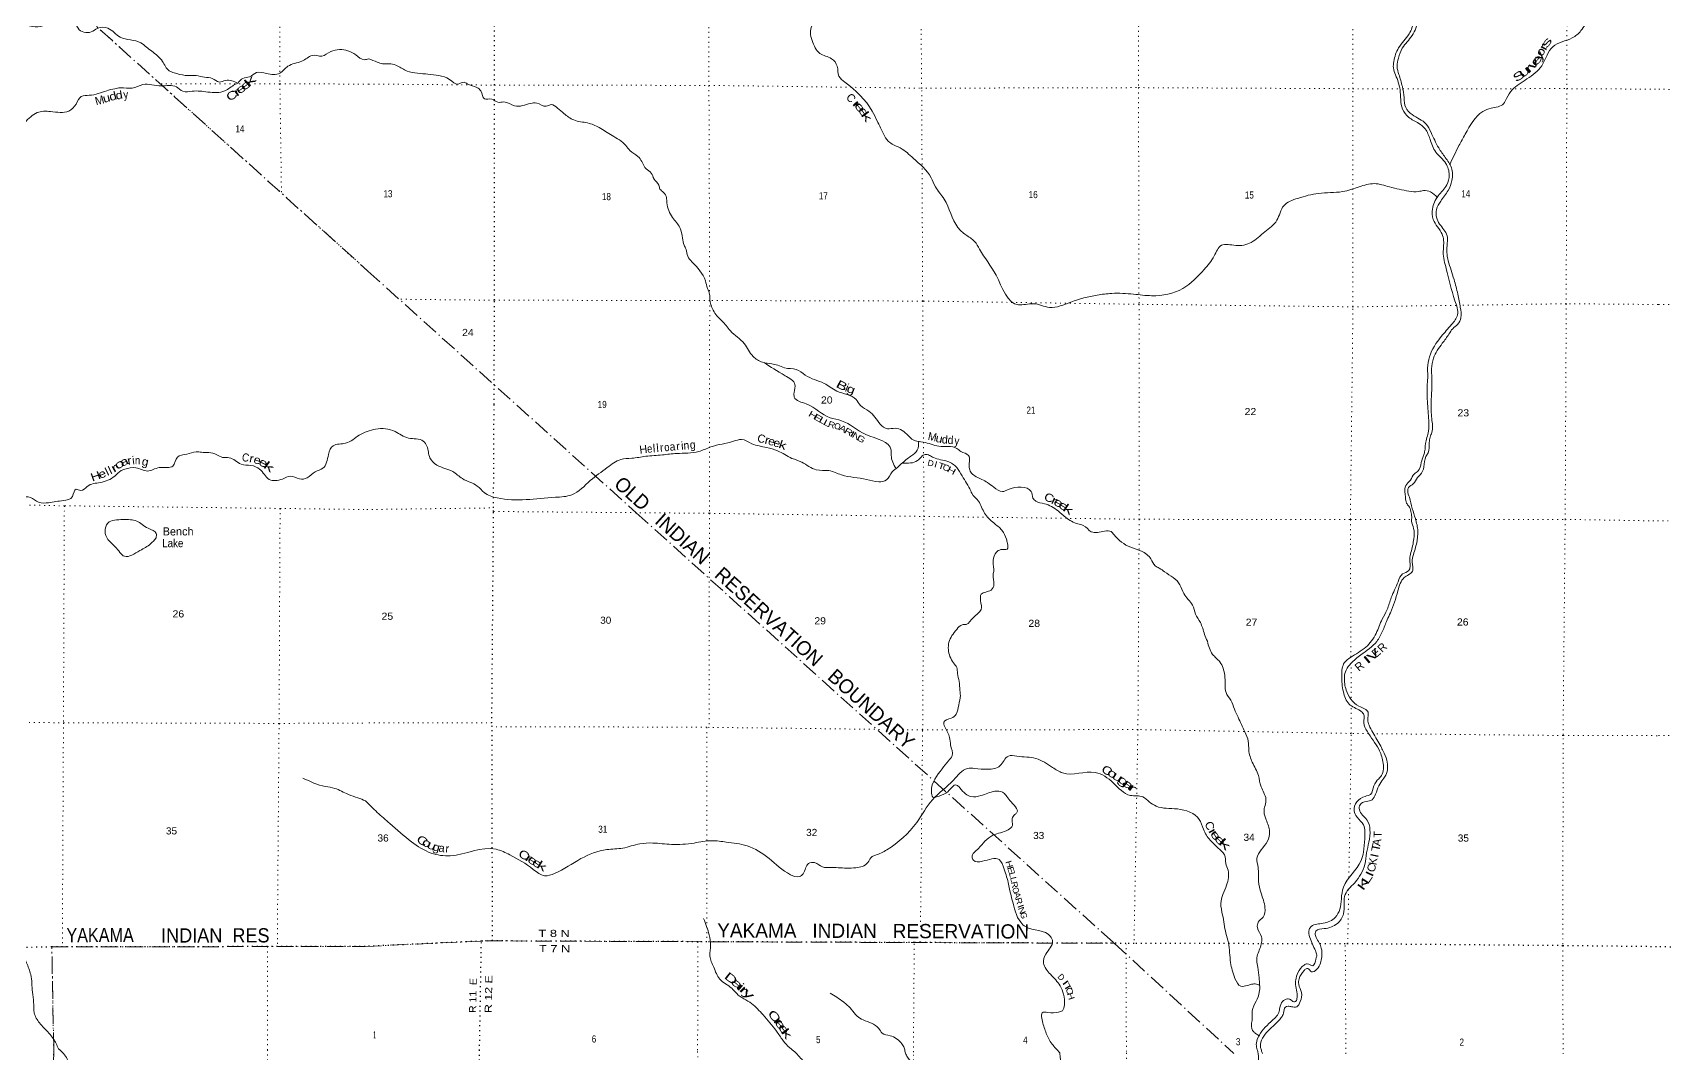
# Model space of a CAD drawing. Header units: feet. Extents: x -254670 to 6, y -549186 to -364975.
# Drawn here: x -103482 to -63316, y -503384 to -478276 of the extents above; entities that cross this region are included whole.
import ezdxf
from ezdxf.enums import TextEntityAlignment as Align

# ---------------------------------------------------------------- set-up
doc = ezdxf.new("R2010")
doc.units = ezdxf.units.FT
doc.header["$LTSCALE"] = 80
doc.linetypes.add('DOT_DASHED', pattern=[7.7, 5, -1.2, 0.3, -1.2])
doc.linetypes.add('DOTTED', pattern=[1.5, 0.3, -1.2])
for name, color, linetype, lineweight in [('39', 7, 'Continuous', 13), ('44', 7, 'DOT_DASHED', 13), ('6', 7, 'DOTTED', 25), ('7', 7, 'DOTTED', 13)]:
    doc.layers.add(name, color=color, linetype=linetype, lineweight=lineweight)
doc.layers.add('41', color=7, linetype='Continuous')

msp = doc.modelspace()

# ---------------------------------------------------------------- linework, layer by layer
at = {"layer": '39'}
for points in [[(-63431.09, -462358.97), (-63681.71, -462678.91), (-63875.41, -462883.57), (-64018.72, -463052.15), (-64079.66, -463255.07), (-64229.75, -463676.94), (-64391.18, -463851.51), (-64498.37, -464048.31), (-64484.83, -464231.27), (-64499.36, -464382.02), (-64693.08, -464594.72), (-64929.06, -464813.38), (-65171.35, -465124.49), (-65260.12, -465214.78), (-65379.32, -465391.45), (-65613.44, -465662.38), (-65869.31, -465802.59), (-66147.61, -466047.29), (-66208.34, -466179.85), (-66327.39, -466306.27), (-66470.33, -466350.21), (-66593.25, -466426.36), (-66788.83, -466584.78), (-67014.78, -466813.51), (-67450.99, -467401.66), (-67675.63, -467867.6), (-67864.49, -468474.34), (-67831.49, -468880.49), (-67709.24, -469031.5), (-67540.47, -469094.15), (-67365.49, -469100.53), (-67363.77, -469199.04), (-67459.23, -469510.45), (-67515.76, -469582.7), (-67668.86, -469660.8), (-68148.18, -469862.89), (-68297.41, -469995.28), (-68638.72, -470460.99), (-68693.52, -470627.73), (-68704.22, -470844.82), (-68719.28, -471176.49), (-68820.71, -471465.78), (-68974.84, -471895.67), (-68988.41, -472402.24), (-68842.89, -472848.82), (-68732.65, -472979.7), (-68459.93, -473261.69), (-68422.05, -473376.35), (-68450.6, -473506.96), (-68448.96, -473633.61), (-68425.3, -473792.47), (-68443.98, -473989.44), (-68571.16, -474143.98), (-68649.83, -474220.22), (-68775.26, -474465.23), (-68902.96, -474796.67), (-68895.29, -474925.35), (-68755.12, -475136.71), (-68745.64, -475333.73), (-68817.07, -475681.37), (-68809.67, -475898.5), (-68793.27, -476477.5), (-68872.37, -476698.47), (-68961.15, -476792.78), (-69160.69, -476929.09), (-69382.41, -477087.46), (-69443.04, -477183.84), (-69467.72, -477368.73), (-69503.76, -477993.86), (-69621.36, -478309.25), (-69877.82, -478650.49), (-69997.47, -478981.95), (-70006, -479144.77), (-69952.2, -479317.76), (-69842.64, -479679.83), (-69779.69, -480158.41), (-69631.43, -480357.72), (-69380.45, -480508.99), (-69223.97, -480646), (-69106.03, -480895.51), (-68966.17, -481213.41), (-68717.57, -481491.33), (-68633.94, -481778.97), (-68690.98, -482022.1), (-68904.99, -482291.05), (-69044.73, -482614.44), (-69025.37, -482869.78), (-68807.21, -483236.09), (-68771.41, -483374.87), (-68780.33, -483670.36), (-68705.12, -484082.62)], [(-63431.09, -462433.83), (-63766.85, -462901.88), (-63968.55, -463090.45), (-64045.44, -463245.09), (-64173.57, -463723.28), (-64336.97, -463881.77), (-64429.99, -464050.45), (-64418.69, -464309.81), (-64511.95, -464560.91), (-64937.51, -464950.06), (-65236.18, -465281.17), (-65300.99, -465431.81), (-65505.05, -465738.98), (-65656.12, -465809.04), (-65831.25, -465856.94), (-65926.07, -465951.24), (-66085.39, -466093.65), (-66144.04, -466200.08), (-66275.34, -466388.79), (-66371.94, -466406.69), (-66504.83, -466452.67), (-66629.83, -466552.93), (-66886, -466795.67), (-66978.89, -466918.12), (-67194.92, -467191.09), (-67597.29, -467901.93), (-67745.7, -468436.38), (-67738.93, -468866.6), (-67632.64, -468973.35), (-67413.42, -468983.84), (-67305.05, -469066.48), (-67267.3, -469223.35), (-67318.13, -469408.2), (-67373.14, -469645.31), (-67459.81, -469705.44), (-67769.99, -469847.56), (-68051.88, -469947.52), (-68267.65, -470134.05), (-68449.4, -470376.93), (-68590.98, -470642.01), (-68603.49, -470792.76), (-68624.75, -471178.69), (-68720.04, -471433.81), (-68856.17, -471895.91), (-68884.99, -472118.99), (-68765.93, -472670.05), (-68475.59, -473114.9), (-68315.66, -473446.92), (-68348.33, -473611.7), (-68342.83, -473792.64), (-68371.75, -474051.91), (-68505.03, -474228.55), (-68587.88, -474357.04), (-68705.17, -474569.9), (-68800.47, -474827.03), (-68786.65, -474917.52), (-68678.83, -475187.12), (-68675.12, -475293.67), (-68718.58, -475703.68), (-68722.26, -476268.57), (-68784.04, -476756.95), (-68981.75, -476955.58), (-69295.96, -477099.69), (-69360.54, -477173.95), (-69389.28, -477370.9), (-69404.54, -477770.92), (-69453.98, -478162.83), (-69547.05, -478349.6), (-69787.33, -478658.71), (-69882.57, -478899.76), (-69915.37, -479106.75), (-69871.69, -479301.84), (-69786.09, -479601.54), (-69742.65, -479877.04), (-69703.14, -480120.36), (-69544.75, -480293.56), (-69203.49, -480523.41), (-69081.4, -480728.7), (-68891.45, -481113.05), (-68731.23, -481346.56), (-68579.1, -481598.15), (-68565.95, -481911.78), (-68661.21, -482158.86), (-68843.01, -482419.84), (-68944.2, -482626.7), (-68942.75, -482817.68), (-68868.82, -482984.68), (-68684.62, -483272.52), (-68681.13, -483453.45), (-68691.86, -483680.59), (-68660.3, -483891.74)], [(-68619.44, -481524.43), (-68394.46, -481055.73), (-68238.74, -480772.59), (-67806.65, -480214.59), (-67603.26, -480134.58), (-67295.19, -480024.62), (-67222.39, -479894.1), (-67082.98, -479683.29), (-66720.13, -479414.63), (-66357.11, -479089.68), (-66225.6, -478828.6), (-66084.2, -478623.83), (-65606.84, -478405.66), (-65393.11, -478227.17), (-65193.07, -477919.99), (-64916.7, -477649.14), (-64321.38, -476986.93), (-63932.01, -476591.67), (-63468.74, -476034.98)], [(-85160.52, -476581.75), (-85056.49, -476772.94), (-84819.76, -476982.48), (-84594.77, -477081.43), (-84235.84, -477458.07), (-84251.37, -477948.55), (-84346.86, -478270.01), (-84303.2, -478473.13), (-84115.05, -478785.1), (-83831.83, -478916.33), (-83689.57, -479103.57), (-83646.05, -479348.91), (-83503.66, -479491.93), (-82829.93, -480204.91), (-82707.94, -480446.39), (-82621.95, -480615.42), (-82395.73, -480977.72), (-82138.67, -481112.92), (-81817.59, -481364.85), (-81380.51, -481844.16), (-81272.56, -482069.53), (-81060.24, -482369.48), (-80720.36, -483067.73), (-80525.79, -483249.04), (-80311.04, -483410.29), (-80184.9, -483605.54), (-79782.49, -484245.61), (-79233.51, -484972.42), (-78861.31, -484943), (-78469.35, -485034.24), (-77943.98, -484902.6), (-77291.78, -484733.02), (-76935.64, -484691.51), (-76398.64, -484708.66), (-75954.23, -484747.74), (-75187.36, -484570.34), (-74663, -484100.97), (-74416.63, -483769.76), (-74236.83, -483506.77), (-73884.85, -483511.48), (-73504.47, -483435.85), (-73171.81, -483173.16), (-72873.29, -482892.31), (-72703.26, -482532.8), (-72358.78, -482352.56), (-71847.51, -482228.93), (-71256.03, -482185.88), (-70849.38, -482070.09), (-70475.02, -481990.42), (-70101.13, -482071.57), (-69624.73, -482175.04), (-69383.39, -482185.57), (-69266.65, -482159.67), (-69091.76, -482194.19), (-68926.74, -482328.79)], [(-98434.87, -479515.59), (-98737.18, -479452.62), (-98886.31, -479492.34), (-99063.11, -479401.26), (-99254.26, -479374.48), (-99457.43, -479331.57), (-99731.19, -479326.64), (-100000.72, -479263.4), (-100121.32, -479214.73), (-100289.54, -478982.9), (-100554.31, -478730.64), (-100684.79, -478633.68), (-100819.27, -478528.65), (-101330.07, -478386.18), (-101631.2, -478167.99), (-101882.84, -478165.14), (-102046.25, -478257.1), (-102366.01, -478169.56), (-102470.02, -477994.26), (-102639.16, -478001.74), (-102985.6, -478050.86), (-103485.14, -478123.61), (-103646.1, -478098.94), (-103807.42, -478168.79), (-104035.08, -478214.29), (-104433.36, -478128.5), (-104783.3, -478038.85), (-105030.15, -477836.93), (-105207.07, -477776.01), (-105621.47, -477694.19), (-105812.17, -477550.77), (-106019.47, -477483.62), (-106115.96, -477501.49)], [(-95215.8, -478921.64), (-95320.93, -478941.1), (-95533.87, -478823.76), (-95931.97, -478691.71), (-96149.59, -478743.28), (-96371.45, -478853.15), (-96602.9, -478836.29), (-96729.98, -478902.23), (-96863.15, -478980.22), (-97203.84, -479103.77), (-97401.78, -479274.05), (-97729.95, -479281.01), (-97973.46, -479260.09), (-98146.97, -479360.06), (-98310.21, -479403.76), (-98434.87, -479515.59)], [(-112992.48, -478976.86), (-112533.7, -479032.68), (-111962.33, -479129.1), (-111502.03, -479315.65), (-111230.48, -479372.86), (-110891.1, -479595.21), (-110491.39, -479831.83), (-110173.82, -479963.61), (-109926.49, -480038.84), (-109440.35, -480311.95), (-108943.46, -480404.1), (-108671.71, -480411.03), (-108384.34, -480544.72), (-107908.8, -480958.57), (-107760.37, -481099.83), (-107519.23, -481215.27), (-107282.52, -481435.26), (-107015.03, -481500.5), (-106787.66, -481531.42), (-106577.71, -481379.28), (-106140.81, -481366.66), (-105560.59, -481253.96), (-105296.46, -481148.25), (-105104.84, -481050.34), (-104770.37, -480975.04), (-104314.83, -480825.72), (-103681.39, -480483.94), (-103370.45, -480243.64), (-103042.2, -480216.58), (-102595.24, -480206), (-102415.4, -480031.64), (-102285.84, -479843.03), (-102088.46, -479817.54), (-101661.24, -479706.34), (-101463.76, -479654.71), (-101322.75, -479633.06), (-101032.89, -479640.06), (-100770.85, -479554.45), (-100318.01, -479586.12), (-99947.68, -479609.48), (-99787.05, -479718.61), (-99555.52, -479715.36), (-99173.11, -479736.74), (-98752.24, -479705.96), (-98506.04, -479549.92), (-98434.15, -479514.94)], [(-95215.8, -478921.64), (-95003.51, -479000.73), (-94874.91, -479043.2), (-94669.74, -479043.61), (-94510.98, -479092.17), (-94272.01, -479221.3), (-94010.68, -479274.09), (-93757.31, -479296.71), (-93487.87, -479329.4), (-93226.68, -479428.43), (-93013.8, -479541.43), (-92866.84, -479497.49), (-92794.53, -479531.81), (-92553.43, -479624.76), (-92459.14, -479707.37), (-92367.2, -479904.56), (-92188.19, -479908.94), (-92039.59, -479989.64), (-91890.72, -479981.9), (-91625.5, -480078.92), (-91237.11, -480015.36), (-91080.19, -480007.63), (-90847.11, -480088.5), (-90722.28, -480046.53), (-90567.65, -480133.28), (-90413.17, -480266.27), (-90168.24, -480423.56), (-89830.54, -480498.61), (-89547.25, -480607.72), (-89226.01, -480807.38), (-88892.83, -481049.28), (-88790.63, -481176.13), (-88591.92, -481319.25), (-88497.76, -481448.1), (-88387.67, -481629.24), (-88265.27, -481730), (-88195.3, -481876.89), (-88077.06, -482023.88), (-88049.2, -482122.44), (-87960.94, -482207.04), (-87890.92, -482333.83), (-87881.25, -482466.53), (-87737.49, -482826.66), (-87563.22, -483070.25), (-87491.58, -483329.72), (-87455.89, -483506.7), (-87407.92, -483607.31), (-87364.17, -483778.27), (-87263.99, -483911.15), (-86931.48, -484380.2), (-86879.74, -484569.27), (-86829.89, -484716.12), (-86824.17, -484820.67), (-86740.53, -485104.29), (-86650.42, -485241.17), (-86522.08, -485376.11), (-86419.8, -485478.84), (-86317.6, -485607.7), (-85976.6, -485923.99), (-85758.28, -486240.04), (-85527.39, -486381.22), (-85300.23, -486425.9), (-85153.49, -486456.34), (-84982.71, -486523.02), (-84699.21, -486559.77), (-84476.35, -486698.92), (-84247.39, -486811.95), (-84012.32, -486902.88), (-83701.11, -487092.47), (-83225.02, -487300.47), (-83118.84, -487445.42), (-82908.06, -487588.57), (-82631.42, -487904.74), (-82452.75, -488021.69), (-82265.64, -488005.98), (-81942.34, -488187.54), (-81817.95, -488296.35), (-81570.7, -488347.09), (-81186.82, -488450.38), (-80746.48, -488505.53), (-80646.13, -488578.1), (-80463.37, -488674.96), (-80438.2, -489004.7), (-80386.22, -489111.34), (-80129.21, -489264.64), (-79992.67, -489345.32), (-79838.11, -489454.18), (-79625.23, -489567.18), (-79482.28, -489517.21), (-78921.22, -489562.54), (-78873.44, -489727.48)], [(-68660.3, -483891.74), (-68514.82, -484350.37), (-68421.34, -484708.39), (-68359.95, -485034.18), (-68346.62, -485287.5), (-68427.56, -485452.19), (-68546.55, -485558.5), (-68641.49, -485693), (-68803.06, -485917.83), (-69019.38, -486287.3), (-69066.4, -486544.52), (-69060.99, -486755.61), (-69076.9, -487376.76), (-69063.98, -487768.8), (-69060.98, -488114.57), (-69103.54, -488223.05), (-69124.05, -488357.69), (-69150.95, -488610.94), (-69205.52, -488699.28), (-69256.56, -488954.49), (-69347.67, -489157.35), (-69414.23, -489219.54), (-69517.27, -489374.13), (-69634.21, -489468.38), (-69654.56, -489546.74), (-69612.79, -489705.63), (-69541.19, -489981.19), (-69465.49, -490230.61), (-69443.61, -490313.08), (-69411.87, -490461.9), (-69408.31, -490618.71), (-69461.56, -490940.26), (-69543.05, -491289.89), (-69531.31, -491402.49), (-69537.7, -491523.09), (-69632.49, -491609.35), (-69739.31, -491679.49), (-69897.16, -492004.85), (-70079.79, -492549.28), (-70160.77, -492724.01), (-70274.23, -493001.21), (-70415.77, -493252.22), (-70804.94, -493581.13), (-71052.98, -493793.73), (-71170.12, -493956.33), (-71210.85, -494127.13), (-71167.56, -494450.87), (-70852.92, -494843.5), (-70628.09, -494994.72), (-70638.7, -495179.65), (-70604.89, -495312.39), (-70508.88, -495493.51), (-70316.78, -495831.62), (-70258.8, -495948.33), (-70168.95, -496175.68), (-70192.15, -496537.48), (-70264.87, -496643.89), (-70363.9, -496800.49), (-70444.98, -497011.41), (-70527.84, -497143.93), (-70674.8, -497187.86), (-70827.92, -497271.99), (-70844.35, -497388.56), (-70660.05, -497642.22), (-70582.33, -497885.62), (-70609.36, -498187.11), (-70664.45, -498450.35), (-70711.56, -498737.73), (-70958.28, -499185.54), (-71208.7, -499526.79), (-71219.35, -499727.8), (-71232.08, -499948.91), (-71385.66, -500189.84), (-71707.86, -500315.85), (-71911.2, -500379.77), (-71931.47, -500434.01), (-71905.62, -500534.58), (-71779.68, -500798.18), (-71770.24, -501007.26), (-71891.83, -501314.6), (-72024.77, -501376.65), (-72109.03, -501300.1), (-72155.29, -501302.02), (-72205.72, -501348.15), (-72326.99, -501548.94), (-72335.44, -501685.62), (-72267.66, -501890.81), (-72296.47, -502111.88), (-72385.35, -502238.36), (-72510.06, -502238.11), (-72596.5, -502221.86)], [(-68705.12, -484082.62), (-68492.22, -484869.07), (-68428.89, -485218.99), (-68576.43, -485457.92), (-68828.71, -485748.92), (-69119.84, -486250.91), (-69164.91, -486526.23), (-69161.38, -486695.11), (-69161.63, -486779.54), (-69172.09, -486914.21), (-69134.61, -487845.05), (-69157.66, -488158.61), (-69204.39, -488315.32), (-69239.38, -488586.64), (-69267.82, -488681.07), (-69320.63, -488853.85), (-69401.7, -489062.76), (-69490.39, -489124.9), (-69587.42, -489287.54), (-69702.45, -489415.97), (-69723.06, -489584.8), (-69709.35, -489709.46), (-69681.61, -489852.25), (-69627.51, -489922.72), (-69577.61, -490051.48), (-69555.9, -490192.24), (-69560.21, -490290.74), (-69508.44, -490469.75), (-69503.17, -490727.08), (-69574.57, -491066.68), (-69605.19, -491219.4), (-69595.44, -491323.96), (-69595.72, -491416.43), (-69628.17, -491508.84), (-69779.27, -491588.95), (-69890.46, -491781.72), (-70058.56, -492171.38), (-70162.02, -492468.7), (-70281.39, -492701.66), (-70431.27, -493053.17), (-70685.71, -493392.4), (-71062.59, -493644.95), (-71209.8, -493771.31), (-71277.12, -494088.8), (-71236.07, -494492.95), (-71096.15, -494790.75), (-70819.08, -494960.17), (-70742.86, -495034.7), (-70735.48, -495257.86), (-70655.62, -495461.06), (-70367.28, -495903.89), (-70265.59, -496205.64), (-70302.82, -496551.34), (-70367.41, -496627.6), (-70484.59, -496802.26), (-70573.72, -497015.18), (-70698.57, -497063.18), (-70904.14, -497199.47), (-70975.17, -497414.43), (-70901.22, -497573.39), (-70742.89, -497766.69), (-70711.7, -498104.48), (-70742.84, -498432.1), (-70801.8, -498643.07), (-71234.17, -499297.57), (-71287.33, -499586.94), (-71324.28, -499840.17), (-71437.51, -500038.96), (-71731.61, -500185.13), (-72027.51, -500260.93), (-72076, -500335.22), (-72060.51, -500536.28), (-71924.68, -500858.2), (-71892.82, -500966.82), (-71911.21, -501063.27), (-71988.13, -501229.98), (-72126.78, -501183.46), (-72205.31, -501211.45), (-72354.71, -501400.12), (-72407.53, -501576.93), (-72415.92, -501691.5), (-72380.25, -501874.5), (-72380.76, -502045.38), (-72417.15, -502109.64), (-72459.4, -502113.57), (-72537.7, -502063.16), (-72612.07, -502044.92), (-72732.94, -502109.01), (-72801.79, -502263.67), (-72826.26, -502376.19), (-73022.04, -502604.98)], [(-85486.51, -486389.52), (-84973.22, -486714.02), (-84728.46, -486929.61), (-84751.18, -487128.58), (-84745.47, -487239.16), (-84450.3, -487410.62), (-83863.96, -487747.5), (-83580.57, -487824.45), (-82982.17, -488163.37), (-82361.77, -488546.56), (-82360.13, -488671.2), (-82324.44, -488844.15), (-82242.67, -489001.15)], [(-95251.35, -488085.35), (-95446.84, -488179.47), (-95783.78, -488375.44), (-96088, -488436.77), (-96203.57, -488649.56), (-96343.78, -488990.97), (-96533.35, -489078.83), (-96731.21, -489229), (-96920.54, -489252.5), (-97145.77, -489189.41), (-97339.29, -489257.14), (-97661.43, -489266.12), (-97898, -489009.93), (-98111.07, -488924.76), (-98354.53, -488889.76), (-98647.84, -488731.93), (-98810.88, -488725.35), (-98953.56, -488658.51), (-99148.64, -488607.59), (-99331.81, -488598.93), (-99458.59, -488588.46), (-99690.33, -488646.01), (-99920.1, -488717.64), (-100031.66, -488936.47), (-100365.98, -488973.57), (-100658.22, -489061.09), (-100941.76, -488977.69), (-101217.71, -489016.99), (-101302.38, -489048.89), (-101461.94, -489183.1), (-101822.89, -489340.77), (-102137.32, -489438.27), (-102302.79, -489540.28), (-102413.38, -489507.74), (-102504.66, -489686.42), (-102728.49, -489784.22), (-103089.06, -489839.33), (-103334.61, -489826.44), (-103537.48, -489707.12), (-103754.94, -489716.45), (-104014.83, -489767.87), (-104288.4, -489710.65), (-104413.61, -489814.81), (-104659.7, -489940.69), (-105356.72, -490063.06), (-105591.15, -490301.59), (-105629.53, -490333.64), (-105614.18, -490532.79), (-105660.72, -490592.96), (-105836.32, -490713.04), (-106017.38, -490680.26), (-106303.45, -490733.61), (-106784.4, -490683.75), (-107051.67, -490558.17), (-107157.83, -490417.05), (-107301.99, -490211.44), (-107406.08, -490056.24), (-107512, -489854.78), (-107678.98, -489297.17), (-107830.67, -488954.78), (-108012.52, -488604.25), (-108189.06, -488442.78), (-108552.6, -488222.37), (-108971.71, -487794.63), (-109313.31, -487628.59), (-109494.13, -487533.47), (-109614.6, -487450.61)], [(-95251.35, -488085.35), (-95044.26, -488026.88), (-94567.74, -488090.15), (-94236.32, -488247.61), (-93872.49, -488326.73), (-93782.34, -488449.54), (-93710.76, -488733.13), (-93540.33, -488914.39), (-93148.57, -489071.97), (-92911.74, -489247.34), (-92544.18, -489428.99), (-92375.7, -489590.15), (-92056.27, -489721.45), (-90622.09, -489706.2), (-90219.62, -489644.68), (-89764.01, -489295.79), (-89346.69, -488974.97), (-89010.2, -488776.62), (-88744.6, -488744.98), (-88400.51, -488697.42), (-87990.07, -488662.05), (-87637.97, -488628.57), (-87096.76, -488581.4), (-86798.74, -488467.4), (-86241.16, -488327.78), (-86043.91, -488283.95), (-85786.75, -488386.98), (-85424.97, -488480.17), (-85155.69, -488563.13), (-84802.23, -488748.78), (-84563.14, -488841.73), (-84203.66, -489031.41), (-83895.97, -489050.11), (-83586.51, -489153.25), (-82967.32, -489265.04), (-82667.8, -489323.93), (-82478.59, -489278.07), (-82335.19, -489079.34), (-82210.17, -488973.04), (-82000.42, -488784.49), (-81875.45, -488694.27), (-81720.12, -488543.81), (-81684.3, -488325.69)], [(-82088.12, -488862.73), (-81716.87, -488803.14), (-81616.01, -488706.85), (-81527.35, -488652.74), (-81418.8, -488675.07), (-81318.39, -488729.55), (-80970.69, -488824.72), (-80749.88, -488973.92), (-80615.72, -489181.25), (-80405.61, -489547.54), (-80377.62, -489605.89), (-80215.28, -489803.23), (-80063.28, -490099.04), (-79838.71, -490336.7), (-79638.1, -490518.02), (-79526.12, -490739.38), (-79502.28, -490841.95), (-79510.74, -490980.65), (-79585.18, -490986.53), (-79728.08, -491018.41), (-79843.29, -491207.15), (-79845.9, -491410.18), (-79836.11, -491500.67), (-79854.53, -491607.18), (-79833.12, -491848.45), (-79901.91, -491987.03), (-80145.6, -492089.07), (-80162.16, -492247.85), (-80148.71, -492462.98), (-80340.39, -492661.62), (-80515.88, -492832.15), (-80612.46, -492842.01), (-80749.57, -492954.31), (-80941.59, -493271.56), (-80954.2, -493454.47), (-80828.44, -493780.39), (-80750.33, -493893.12), (-80730.65, -494037.9), (-80691, -494234.99), (-80671.54, -494458.17), (-80659.84, -494582.83), (-80700.76, -494815.94), (-80759.75, -495036.96), (-80888.78, -495139.23), (-81068.08, -495235.37), (-81042.27, -495350), (-80924.37, -495611.58), (-80898.77, -495798.58), (-80863.35, -496062), (-80950.22, -496190.49), (-81109.71, -496389.19), (-81372.83, -496945.52), (-81335.01, -497078.28), (-81184.08, -497054.45), (-80971.37, -496947.45), (-80754.85, -496783.91), (-80672.58, -496852.43), (-80532.23, -497001.47), (-80399.66, -497066.06), (-80156.22, -497044.43), (-79807.93, -496938.57), (-79624.94, -496957.03), (-79446.53, -497160.42), (-79270.41, -497460.31), (-79320.84, -497510.46), (-79387.5, -497606.83), (-79379.96, -497777.72), (-79484.87, -497884.05), (-79857.39, -498020.02), (-80054.93, -498162.36), (-80212.35, -498342.97), (-80369.88, -498559.77), (-80339.92, -498630.19), (-80116.73, -498658.78), (-79706.29, -498619.38), (-79584.28, -498850.81), (-79472.74, -499224.95), (-79443.04, -499383.82), (-79381.38, -499619.14), (-79175.8, -500160.32), (-79059.46, -500267.1), (-78440.65, -500507.55), (-78390.72, -500628.27), (-78558.6, -500943.55), (-78613.56, -501164.57), (-78443.41, -501440.32), (-78204.88, -501724.25), (-78119.01, -501931.48), (-78099.66, -502192.85), (-78150.37, -502335.49), (-78245.01, -502369.47)], [(-78873.44, -489727.48), (-78803.25, -489799.99), (-78592.24, -489862.73), (-78256.86, -490042.31), (-78064.23, -490199.5), (-77767.02, -490360.91), (-77636.38, -490397.35), (-77437.71, -490554.55), (-77109.8, -490537.11), (-76950.94, -490549.48), (-76880.76, -490624.01), (-76469.33, -490934.41), (-76204.1, -491029.42), (-75971.35, -491222.87), (-75867.25, -491389.93), (-75764.85, -491450.44), (-75634.37, -491539.15), (-75257.17, -491859.54), (-75165.28, -492074.82), (-74948.88, -492358.7), (-74875.11, -492577.97), (-74755.03, -492785.27), (-74651.3, -493076.97), (-74582.47, -493247.64)], [(-100447.08, -490702.81), (-100440.64, -490598.26), (-100641.46, -490468.88), (-100922.62, -490290.97), (-101256.67, -490255.67), (-101635.47, -490340.89), (-101700.66, -490543.79), (-101632.97, -490741.1), (-101450.46, -490920.69), (-101219.85, -491156.75), (-100844.87, -491015.21), (-100582.54, -490853.19), (-100447.08, -490702.81)], [(-74582.47, -493247.64), (-74453.63, -493569.88), (-74275.17, -493757.19), (-74157.45, -494083.09), (-74142.03, -494308.28), (-74124.53, -494511.35), (-74006.39, -494692.51), (-73916.54, -494919.85), (-73828.62, -495115.03), (-73662.74, -495475.2), (-73576.92, -495704.54), (-73563.5, -495927.71), (-73477.88, -496223.4), (-73328, -496551.37), (-73262.43, -496824.9), (-73142.63, -497126.68), (-73189.83, -497444.22), (-73138.11, -497637.31), (-73050.48, -497932.99), (-73103.46, -498166.08), (-73364.18, -498585.72), (-73334.68, -498814.95), (-73321.58, -499144.67), (-73260.12, -499446.33), (-73166.62, -499800.33), (-73213.58, -500033.43), (-73330.6, -500155.83), (-73351.12, -500292.49), (-73249.2, -500517.84), (-73292.29, -500805.23), (-73367.59, -501102.6), (-73339.91, -501263.48), (-73312.52, -501524.87), (-73305.53, -501882.72), (-73384.62, -502101.69), (-73479.86, -502338.71), (-73480.47, -502545.77), (-73498.96, -502674.39), (-73443.18, -502857.44), (-73380.96, -502903.8), (-73304.58, -502957.38)], [(-109256.74, -495998.79), (-109193.51, -495783.82), (-109032.02, -495669.72), (-108732.47, -495777.31), (-108561.6, -495842.23), (-108213.47, -495879.58), (-107721.21, -496132.6), (-107585.1, -496336.17), (-107582.14, -496615.72), (-107528.89, -496903.48), (-107334.15, -497044.9), (-107212.06, -497230.32), (-106923.65, -497619.41), (-106685.18, -497903.77), (-106011.13, -498525.41), (-105764.57, -498801.75), (-105409.33, -499086.49), (-105309.29, -499247.7), (-105044.48, -499487.9), (-104787.24, -499605.4), (-104649.11, -499808.97), (-104512.64, -499920.03), (-104368.2, -500051.23), (-104235.83, -500180.38), (-104162.16, -500395.81), (-103955.54, -500587.55), (-103853.26, -500690.45), (-103633.59, -501153.72), (-103530.02, -501445.67), (-103487.38, -501876.18), (-103458.14, -502127.66), (-103443.03, -502387.13), (-103313.12, -502634.93), (-103080.56, -502887.08), (-102974.38, -503022.17), (-102847.8, -503271.7)], [(-95293.38, -497170.43), (-95005.75, -497457.26), (-94694.78, -497729.27), (-94163.08, -498178.62), (-93675.14, -498459.01), (-93210.68, -498522.25), (-92079.8, -498363.67), (-91742.28, -498501.04), (-91166.06, -498858.01), (-90886.93, -499013.35), (-90645.4, -498959.55), (-89992.62, -498594.97), (-89356.36, -498373.09), (-88966.03, -498335.67), (-88545.33, -498229.96), (-88223.45, -498210.49), (-87768.97, -498243.56), (-87211.7, -498210.49), (-86773.04, -498153.06), (-86417.13, -498187.94), (-85908.51, -498279.41), (-85366.34, -498590.07), (-84836.51, -498989.16), (-84621.42, -499035.82), (-84528.69, -498967.66), (-84395.19, -498712.61), (-84246.28, -498692.81), (-84049.47, -498797.73), (-83858.43, -498812.18), (-83669.37, -498816.58), (-83234.91, -498819.45), (-82938.86, -498693.39), (-82831.81, -498540.82), (-82747.23, -498508.82), (-82467.25, -498376.7), (-81733.11, -497704.7), (-81347.28, -497146.6), (-80828.91, -496661.14), (-80486.13, -496378.37), (-80309.12, -496374.7), (-79983.33, -496397.46), (-79818.35, -496379.69), (-79687.4, -496311.6), (-79479.51, -496070.78), (-79270.33, -496073.2), (-78801.85, -496132.43), (-78390.16, -496352.37), (-78145.16, -496487.54), (-77340.56, -496477.08), (-76898.79, -496729.24), (-76475.3, -497039.66), (-76169.67, -497076.46), (-76011.13, -497197.39), (-75842.49, -497304.27), (-75321.73, -497371.64), (-74781.41, -497628.02), (-74677.54, -497873.48), (-74513.4, -498141.18), (-74244.64, -498403.05), (-74160.46, -498503.73), (-74130.91, -498712.86), (-74075.08, -498879.82), (-74110.36, -499247.64), (-74252.48, -499695.65), (-74209.08, -499981.2), (-74125.91, -500427.65), (-74066.27, -500662.97), (-74011.38, -501147.56), (-73903.92, -501539.78), (-73757.65, -501731.05), (-73600.72, -501715.28), (-73467.86, -501679.36), (-73345.19, -501689.65), (-73288.94, -501713.89)], [(-96833.93, -496613.25), (-96283.12, -496820.21), (-96047.75, -496865.24), (-95716.16, -497015.16), (-95478.93, -497100.41), (-95293.38, -497170.43)], [(-86975.81, -500064.45), (-86838.23, -500472.81), (-86804.75, -500716.12), (-86823.66, -500987.48), (-86727.93, -501265.09), (-86577.95, -501560.9), (-86284.94, -501782.61), (-86162.63, -501915.53), (-85795.26, -502157.5), (-85514.49, -502439.49), (-85183.78, -502836.18), (-85023.54, -503063.66), (-84855.13, -503250.95), (-84731.92, -503344.05)], [(-83861.53, -501902), (-83536.31, -502117.75), (-83343.75, -502299.06), (-83197.42, -502468.21), (-83052.86, -502558.96), (-82667.3, -502770.81), (-82583.15, -502883.55), (-82388.24, -502950.28), (-82099.18, -503147.86), (-82041.15, -503248.49), (-82020.52, -503354.82)], [(-78245.01, -502369.47), (-78508.53, -502379), (-78649.37, -502390.78), (-78659.57, -502439.01), (-78594.11, -502750.74), (-78486.32, -503030.38), (-78402.21, -503155.19), (-78216.36, -503369.9)], [(-72596.5, -502221.86), (-72662.95, -502245.85), (-72707.64, -502394.52), (-72764.29, -502504.98), (-73091.1, -502832.01), (-73226.4, -503010.65), (-73279.3, -503215.6), (-73253.42, -503308.12), (-73230.29, -503384.97)], [(-73022.04, -502604.98), (-73339, -503000.38), (-73379.72, -503165.14), (-73353.95, -503293.85), (-73332.57, -503382.82)], [(-107704.15, -503250.13), (-107786.14, -503487.6), (-107971.37, -503696.38), (-107915.26, -504022.04), (-107814.76, -504136.73), (-107796.72, -504235.23), (-107692.15, -504287.61), (-107676.13, -504404.2), (-107527.35, -504522.97), (-107479.14, -504635.57), (-107429, -504852.7), (-107429.17, -505091.86), (-107528.01, -505479.63), (-107628.89, -505899.55), (-107542.54, -506116.72), (-107595.06, -506430.18), (-107913.16, -506781.5), (-108235.19, -506998.16), (-108509.13, -507478.16), (-108636, -507672.96), (-108762.99, -508028.53), (-109053.02, -508520.57), (-109214.3, -509004.74), (-109254.84, -509434.78), (-109279.22, -509778.43), (-109198.95, -510069.95), (-109098.78, -510671), (-108913.97, -511063.15), (-108888.02, -511346.56), (-108698.94, -511389), (-108642.85, -511726.72), (-108653.01, -511871.41), (-108460.14, -512235.42), (-108367.76, -512470.69), (-108279.47, -512796.38), (-108299.91, -513254.59), (-108336.43, -513704.74), (-108185.81, -514072.72), (-107852.22, -514587.65), (-107687.46, -514885.3), (-107462.26, -515052.4), (-107309.58, -515354.06), (-107231.39, -515742.05), (-107046.49, -515993.5), (-106925.98, -516275.02), (-106696.89, -516633.05), (-106328.91, -516870.67), (-105769.62, -516833.18), (-105298.7, -516594.6), (-105121.64, -516550.6), (-104944.66, -516627.19), (-104600.82, -516878.85), (-104178.59, -517206.97), (-103830.68, -517386.27), (-103673.93, -517623.63), (-103543.46, -518045.85), (-103437.05, -518353.48), (-102869.92, -518611.44), (-102170.03, -518889.66), (-101661.09, -518944.56), (-101222.54, -518947.11), (-100691.29, -518732.73), (-100087.77, -518745.54), (-99574.78, -518754.21), (-99083.87, -518690.51), (-98743.92, -518741.18), (-98430.2, -518898.33), (-97963.5, -518935.09), (-97625.5, -518889.28), (-97335.69, -518730.87), (-96872.98, -518709.34), (-96327.83, -518764.28), (-95989.98, -518937.54), (-95654.15, -519118.84), (-95452.98, -519129.14), (-95381.81, -519121.92)], [(-102847.8, -503271.7), (-102636.1, -503520.13), (-102586.02, -503831.71), (-102525.99, -504286), (-102590.65, -504693.91), (-102464.26, -505202.55), (-102392.15, -505648.81), (-102142.89, -505936.52), (-101809.08, -506129.88), (-101429.03, -506373.54), (-100759.36, -506718.05), (-100246.51, -506927.7), (-100079.7, -507161.05), (-99935.15, -507583.29), (-99822.9, -508170.29), (-99716.34, -508266.89), (-99650.11, -508488.05), (-99533.8, -509018.78), (-99268.48, -509354.75), (-99172.29, -509887.47), (-99345.88, -510717.3), (-99579.56, -511175.24), (-99418.88, -511547.26), (-99119.46, -512017.92), (-98980.83, -512285.4), (-98942.81, -512568.83), (-98930.92, -512836.15), (-98886.8, -513031.15), (-98796.45, -513284.5), (-98396.5, -513835.68), (-97986.41, -514286.39), (-97849.78, -514519.7), (-97431.67, -515000.56), (-97176.23, -515079.26), (-96782.13, -515363.13), (-96540.82, -515510.15), (-96199.01, -515779.89), (-95748.67, -516186.43), (-95501.35, -516371.63), (-95374.26, -516490.08)], [(-78216.36, -503369.9), (-78200.06, -503526.72), (-78190.53, -504048.36), (-78287.51, -504297.24), (-78434.32, -504361.25), (-78410.43, -504461.72), (-78398.99, -504744.94), (-78563.93, -504831.01), (-78617.85, -504682.29), (-78800.64, -504665.89), (-79114.04, -504657.29), (-79531.93, -504656.54), (-79955.6, -504541.29), (-80445.44, -504367.68), (-80531.86, -504383.59), (-80515.97, -504467.98), (-80404.03, -504725.27), (-80237.39, -504777.79), (-80165.75, -505093.26), (-80059.8, -505338.49), (-79715.86, -506078.25), (-79760.5, -506283.04), (-79819.21, -506483.79), (-79942.37, -506760.74), (-80017.27, -507019.71), (-80149.96, -507061.65), (-80242.7, -507208.11), (-80361.72, -507430.84), (-80611.03, -507514.75), (-80866.34, -507582.58), (-81207.84, -507563.89), (-81156.25, -507857.23), (-81094.87, -508269.09), (-81143.99, -508682.76), (-81298.89, -508776.88), (-81429.13, -508613.96), (-81595.73, -508545.37), (-81933.54, -508673.3), (-82170.83, -508771.3), (-82393.76, -508734.74), (-82544.52, -508772.63), (-82633.15, -508876.92), (-82767.82, -508902.79), (-82676.14, -509240.38), (-82369.79, -509716.96), (-82535, -509931.57), (-82683.69, -509937.33), (-82737.92, -509929.2), (-82838.62, -510045.51), (-83027.55, -510079.32), (-83196.29, -510066.96), (-83345.28, -510211.31), (-83550.42, -510307.35), (-83849.59, -510222.46), (-84017.91, -510023.31), (-84098.7, -510215.98), (-84256.06, -510512.96), (-84455.04, -510550.77), (-84778.42, -510510.01), (-84864.94, -510570.11), (-84859.35, -510770.98), (-84992.46, -511005.74), (-85229.69, -511077.62), (-85487.49, -511368.39), (-85608.8, -511715.65), (-85591.38, -512016.96), (-85744.41, -512173.35), (-86041.83, -512206.96), (-86178.37, -512170.56), (-86192.59, -512242.84), (-86072.56, -512480.07), (-86143.16, -512608.49), (-86313.96, -512620.23), (-86529.13, -512710.23), (-86778.92, -513015.07), (-86716.94, -513149.76), (-86663.2, -513382.84), (-86742.28, -513716.12), (-86720.3, -513768.38), (-86505.64, -513915.39), (-86473.99, -514138.39), (-86516.43, -514254.81), (-86388.3, -514459.91), (-86197.58, -514528.54), (-85914.47, -514603.37), (-85762.08, -514744.24), (-85701.5, -514776.88), (-85576.65, -515031), (-85507.76, -515302.35), (-85408.28, -515570.38), (-85334.38, -515769.36)], [(-84731.92, -503344.05), (-84504.11, -503587.1), (-84267.48, -503786.37), (-83888.48, -504118.46), (-83324.95, -504587.46), (-83172.6, -504744.4), (-82973.65, -504720.65), (-82790.9, -504755.13), (-82671.24, -505161.06), (-82635.81, -505494.54), (-82502.26, -505980.85), (-82294.07, -506326.69), (-81979.43, -506686.78), (-81542.92, -507362.44), (-81228.13, -507654.24), (-81045.67, -507821.27), (-80691.21, -508346.14), (-80481.64, -508981.21), (-80323.69, -509332.99), (-80121.1, -509483.99), (-79810.1, -509673.35), (-79348.18, -509750.51), (-79092.82, -509658.57), (-78982.58, -509777.28), (-78822.04, -509861.92), (-78527.24, -510105.49), (-78091.91, -510403.53), (-77771.21, -510749.57), (-77432.2, -510987.19), (-77133.36, -511222.73), (-76815.79, -511163.04), (-76287, -510981.21), (-75502.94, -510747.63), (-75110.76, -510559.53), (-74853.44, -510491.7), (-74648.48, -510476), (-74523.61, -510337.64), (-74139.48, -510155.55), (-73825.42, -509862.87), (-73543.75, -509680.6), (-73151.48, -509452.33), (-73038.45, -509413.71)], [(-73036.88, -509414.38), (-73378.1, -509269.15), (-73673.39, -509246.52), (-74034.9, -509185.62), (-74353.84, -508954.06), (-74572.3, -508714.66), (-74716.45, -508483.42), (-75021.85, -508490.9), (-75341.46, -508562.63), (-75612.9, -508660.56), (-75777.43, -508561.85), (-76114.59, -508396.54), (-76517.63, -508032.28), (-76687.82, -507764.83), (-77375.37, -507046.55), (-77838.77, -506728.37), (-78147.47, -506406.45), (-78819, -505712.3), (-79288.08, -505233.43), (-79603.23, -505106.32), (-80118.61, -504665.53), (-80600.12, -504357.36), (-81210.17, -504030.88), (-81824.07, -503630.08), (-81976.37, -503451.04), (-82020.52, -503354.82)], [(-73332.57, -503382.82), (-73155.46, -503918.82), (-72928.61, -503999.57), (-72812.48, -504184.56), (-72800.68, -504299.07), (-72919.39, -504379.2), (-73120.84, -504627.89), (-73155.55, -504880.91), (-73120.75, -505505.62), (-72884.52, -505889.68), (-72519.77, -506306.1), (-72343.28, -506445), (-72273.68, -506776.54), (-72235.69, -506860.96), (-72127.36, -506931.46), (-71808.27, -507094.72), (-71744.08, -507143.04), (-71702.39, -507372.09), (-71551.03, -507982.96), (-71349.28, -508517.59), (-71114.73, -508748.99), (-70725.52, -509004.77), (-70635.3, -509089.29), (-70469.12, -509356.73), (-70132.67, -509847.41), (-69934.09, -509994.39), (-69299.8, -510260.66), (-69131.3, -510381.48), (-69025.4, -510646.79), (-68970.46, -511251.46), (-68862.34, -511418.36), (-68699.65, -511440.75), (-68108.66, -511297.2), (-67567.99, -511193.72), (-67381.22, -511228.2), (-67283.07, -511364.96), (-67185.54, -511782.91), (-67193.93, -511945.59), (-67391.38, -512200.32), (-67449.98, -512354.87), (-67438.17, -512465.36), (-67131.31, -512712.96), (-66647.72, -512984.98), (-66479.2, -513097.76), (-66459.41, -513234.38), (-66471.76, -513370.93), (-66540.38, -513511.41), (-66584.8, -513611.76), (-66603.44, -513866.81), (-66616.37, -514270.5), (-66415.99, -514509.87), (-66012.74, -514775.72), (-65834.23, -514914.63), (-65734.6, -515290.41), (-65781.85, -515768.35), (-66066.65, -516462.79), (-66155.79, -516802.08), (-66100.16, -517087.39), (-65964.49, -517519.47), (-65970.92, -517702.23), (-66162.55, -518055.39), (-66499.03, -518492.64), (-66738.64, -518737.25), (-66843.55, -518935.91), (-66930.51, -519194.85), (-67043.44, -519389.48), (-67321.56, -519784.66), (-67382.14, -519925.15), (-67433.24, -520324.75), (-67379.61, -520608.05), (-67170.9, -520714.88), (-66855.39, -520675.28), (-66475.53, -520611.69), (-66270.67, -520644.19), (-65969.51, -520737.12), (-65674.28, -520785.86), (-65495.65, -520866.52), (-65307.28, -521089.81), (-65127.09, -521375.34), (-65127.36, -521499.87), (-65304.63, -521716.47), (-65451.71, -521907.02), (-65582.8, -522133.75), (-65961.82, -522731.61), (-66155.47, -523090.79), (-66189.9, -523215.26), (-66232.3, -523311.59), (-66263.02, -523576.66), (-66318.63, -524201.21), (-66279.2, -524546.75), (-66179.57, -524924.54)]]:
    msp.add_spline(points, degree=3, dxfattribs=at)
at = {"layer": '44'}
msp.add_line((-107766.55, -472843.13), (-95235.23, -484140.9), dxfattribs=at)
for points in [[(-95235.23, -484140.9), (-88635.32, -490084.53), (-76872.98, -500677.28)], [(-102964.98, -503272.75), (-103010.88, -500765.63), (-95303.78, -500755.11)], [(-95303.78, -500755.11), (-92342.59, -500617.71), (-76872.98, -500677.28), (-73933.67, -503383.93)], [(-102964.98, -503272.75), (-103089.96, -516684.62), (-103041.22, -521929.41)]]:
    msp.add_lwpolyline(points, dxfattribs=at)
at = {"layer": '6'}
msp.add_line((-92488.66, -503317.07), (-92442.36, -500622.34), dxfattribs=at)
for points in [[(-92130.98, -487425.61), (-92118.34, -484858.42), (-92122.82, -479567.32), (-92107.32, -474320.47), (-92095.28, -470247.64)], [(-92168.83, -500618.39), (-92181.52, -495350.04), (-92185.27, -495257.55), (-92143.75, -490054.99), (-92143.49, -489966.54), (-92130.98, -487425.61)], [(-95303.78, -500755.11), (-97463.1, -500758.06), (-97704.49, -500758.39), (-102751.57, -500765.28), (-103010.88, -500765.63), (-108051.46, -500895.69), (-108234.69, -500903.13), (-113340.24, -500956.54), (-113521.45, -500963.98), (-118641.31, -501075.66), (-118754.02, -501069.25), (-123497.35, -501160.07), (-127074.43, -501147.81)], [(-71999.2, -500689.2), (-76387.83, -500680.57), (-76584.85, -500678.42), (-81645.18, -500659.38), (-81793.62, -500658.8), (-86896.97, -500638.92), (-87118.29, -500638.06), (-92168.83, -500618.39), (-92442.36, -500622.34), (-95303.78, -500755.11)], [(-63535.67, -500762.51), (-65835.75, -500735.58), (-71129.67, -500690.91), (-71190.02, -500690.79), (-71826.95, -500689.54)], [(-31768.36, -501191.34), (-33505.77, -501184.24), (-38843.52, -501082.02), (-44114.43, -501043.66), (-49427.59, -501005.6), (-54706.54, -500969.3), (-60545.52, -500822.45), (-63535.67, -500762.51)], [(-92581.28, -549001.54), (-92586.65, -548609.88), (-92629.36, -543331.38), (-92668.05, -538050.88), (-92606.02, -532541.22), (-92471.44, -527148.92), (-92439.76, -521846.46), (-92470.45, -516582.04), (-92448.84, -511287.59), (-92499.48, -505962.88), (-92488.66, -503317.07)]]:
    msp.add_lwpolyline(points, dxfattribs=at)
at = {"layer": '7'}
for p, q in [((-98378.32, -479535.6), (-100347.63, -479531.75)), ((-60463.63, -484993.33), (-63492.21, -484963.16)), ((-95259.43, -490007.77), (-92143.49, -489966.54)), ((-71045.76, -494635.01), (-71049.39, -493792.72)), ((-92185.27, -495257.55), (-95282.85, -495255.44)), ((-86899.56, -495360.51), (-86896.97, -500638.92)), ((-71129.67, -500690.91), (-71106.97, -499351.37)), ((-103010.88, -500765.63), (-102964.98, -503272.75)), ((-97704.49, -500758.39), (-97705.62, -503295.59)), ((-87118.29, -500638.06), (-87123.24, -503337.94)), ((-81814.5, -503357.35), (-81793.62, -500658.8)), ((-81645.18, -500659.38), (-81644.77, -500622.35)), ((-76584.85, -500678.42), (-76575.14, -503375.31)), ((-71175.92, -503392.58), (-71190.02, -500690.79))]:
    msp.add_line(p, q, dxfattribs=at)
for points in [[(-103072.64, -457573.79), (-107766.55, -472843.13), (-95235.23, -484140.9)], [(-86871.57, -470229.85), (-86863.48, -474298.7), (-86844.87, -479573.76), (-86826.31, -484864.89), (-86833.73, -490099.69), (-86839.23, -495364.65)], [(-81640.88, -500268.93), (-81587.59, -495427.32), (-81555.99, -490176.49), (-81586.6, -484879.3), (-81611.38, -479652.48), (-81660.08, -474349.22), (-81583.59, -470246.36)], [(-76281.7, -470317.18), (-76263.56, -474392.09), (-76277.03, -479628.88), (-76264.61, -484958.2), (-76260.12, -490247.3), (-76291.5, -495419.73), (-76387.83, -500680.57)], [(-65713.72, -470328.08), (-65721.65, -474374.79), (-65741.27, -479653.79), (-65754.9, -484944.86), (-65780.62, -490247.97), (-65832.75, -495635.46), (-65835.75, -500735.58), (-65833.32, -503408.42)], [(-71050.07, -493633.35), (-71064.64, -490251.57), (-71000.91, -485020.9), (-71005.17, -479655.41), (-71001.73, -474406.54), (-71007.85, -470351.76)], [(-97393.5, -474772.56), (-97400.78, -479537.51), (-97361.24, -482224.17)], [(-95216.24, -479540.37), (-97400.78, -479537.51), (-98102.48, -479536.14)], [(-95216.24, -479540.37), (-92122.82, -479567.32), (-86844.87, -479573.76), (-81631.47, -479642.39), (-76277.03, -479628.88), (-71005.17, -479655.41), (-69855.15, -479655.06)], [(-69771.18, -479655.03), (-65741.27, -479653.79), (-63477.64, -479667.34)], [(-63477.64, -479667.34), (-60365.94, -479715.11), (-54681.08, -479688.17), (-49360.35, -479657.82), (-44070.04, -479593.51), (-38741.09, -479874.72), (-33347.39, -479922.25), (-31739.15, -479948.16)], [(-68466.36, -484984.16), (-71000.91, -485020.9), (-76264.61, -484958.2), (-81586.6, -484879.3), (-86826.31, -484864.89), (-92120.35, -484858.42), (-94466.15, -484834.27)], [(-63492.21, -484963.16), (-65754.9, -484944.86), (-68365.12, -484982.69)], [(-123461.29, -489757.79), (-118568.86, -489774.91), (-113293.83, -489793.37), (-108000.97, -489811.89), (-102692.76, -489915.05), (-97395.26, -489979.72), (-95259.43, -490007.77)], [(-102702.5, -489914.86), (-102725.24, -495252.29), (-102751.57, -500765.28)], [(-97395.26, -489979.72), (-97420.65, -495267.91), (-97463.1, -500758.06)], [(-92143.75, -490054.99), (-86833.73, -490099.69), (-81555.99, -490176.49), (-76260.12, -490247.3), (-71064.64, -490251.57), (-69561.26, -490250.55)], [(-69457.9, -490250.48), (-65780.62, -490247.97), (-63506.86, -490288.18)], [(-63506.86, -490288.18), (-60436.72, -490254.57), (-54787.19, -490352.53), (-49425.93, -490364.1), (-44046.53, -490381.58), (-38773.12, -490488.28), (-33403.59, -490531.97), (-31753.78, -490581.51)], [(-71101.94, -499054.23), (-71041.97, -495514.57), (-71044.88, -494839.66)], [(-123452.14, -495127.05), (-118596.56, -495161.3), (-113322.24, -495194.92), (-108011.61, -495210.57), (-102725.24, -495252.29), (-97420.65, -495267.91), (-95281.11, -495259.23)], [(-82647.01, -495414.68), (-86839.23, -495364.65), (-86899.56, -495360.51), (-92181.52, -495350.04)], [(-70623.31, -495518.63), (-71041.97, -495514.57), (-76291.5, -495419.73), (-81587.59, -495427.32), (-82118.02, -495420.99)], [(-63521.4, -495569.68), (-65830.53, -495565.1), (-70495.23, -495519.87)], [(-31761.07, -495879.19), (-33464.74, -495858.18), (-38816.6, -495752.04), (-44067.44, -495707.5), (-49435.01, -495655.76), (-54725.96, -495629.6), (-60459.88, -495546.32), (-63521.4, -495569.68)], [(-103183.76, -548956.29), (-103166.47, -548651.58), (-103237.21, -543349.63), (-103161.07, -538023.75), (-103151.23, -532557.1), (-103067.05, -527239.27), (-103041.22, -521929.41), (-103089.86, -516673.72), (-103036.12, -511372.37), (-102989.83, -506065.49), (-102964.98, -503272.75)], [(-97705.62, -503295.59), (-97701.06, -506078.71), (-97652.49, -511430.88), (-97710.46, -516678.4), (-97724.22, -521984.26), (-97719.83, -527239.89), (-97864.4, -532609.9), (-97882.28, -538060.46), (-97932.28, -543406.47), (-97887.71, -548734.51), (-97874.43, -548979.35)], [(-87123.24, -503337.94), (-87099.51, -506181.47), (-87225.4, -511383.34), (-87246.98, -516663.74), (-87260.56, -521956.19), (-87249.98, -527230.62), (-87272.71, -532555.22), (-87299.32, -537853.65), (-87296.94, -543204.39), (-87389.06, -548583.07), (-87383.06, -549021.34)], [(-81947.64, -532162.11), (-81895.83, -527272.38), (-81882.2, -521953.81), (-81844.62, -516707.59), (-81835.01, -511393.03), (-81821.66, -506201), (-81814.5, -503357.35)], [(-76575.14, -503375.31), (-76547.18, -505927.28), (-76495.06, -511495.03), (-76488.35, -516699.14), (-76542.1, -521989.52), (-76601.88, -527279.89), (-76651.36, -532591.79), (-76659.42, -537892.31), (-76721.1, -543221.39), (-76827.2, -548559.88), (-76819.79, -549058.81)]]:
    msp.add_lwpolyline(points, dxfattribs=at)

# ---------------------------------------------------------------- texts
at = {"layer": '41'}
for s, height, rotation, width, p in [('y', 200, 56.595, 1.7, (-66338.87, -478896.69)), ('o', 200, 66.004, 1.3, (-66295.95, -478788.55)), ('r', 200, 62.107, 1.6, (-66226.88, -478671.6)), ('s', 200, 54.633, 1.95, (-66159.1, -478572.35)), ('u', 200, 36.81, 1.85, (-66725.27, -479318.03)), ('r', 200, 39.003, 2, (-66611.9, -479226.1)), ('v', 200, 42.138, 2.05, (-66498.37, -479119.15)), ('e', 200, 47.162, 1.95, (-66416.18, -479016.68)), ('e', 200, 34.946, 1.65, (-98304.24, -479734.96)), ('e', 200, 38.828, 1.8, (-98181.61, -479637.54)), ('k', 200, 42.036, 2.15, (-98070.22, -479542.5)), ('S', 200, 33.652, 1.65, (-66867.2, -479424.26)), ('u', 200, 14.655, 1.2, (-101642.69, -479981.57)), ('d', 200, 14.649, 1.25, (-101483.35, -479936.74)), ('d', 200, 9.837, 1.15, (-101338.9, -479910.52)), ('y', 200, 5.938, 0.9, (-101182.44, -479893.59)), ('C', 200, 30.838, 1.35, (-98534.8, -479907.41)), ('r', 200, 35.407, 1.85, (-98398.4, -479810.8)), ('r', 200, 311.726, 2.1, (-83275.16, -480098.77)), ('e', 200, 307.777, 1.75, (-83207.22, -480171.49)), ('e', 200, 304.865, 1.65, (-83118.7, -480276.44)), ('k', 200, 305.405, 1.85, (-83045.82, -480396.55)), ('B', 200, 332.971, 1.5, (-83618.99, -487044.56)), ('i', 200, 337.545, 1.05, (-83484.97, -487102.29)), ('g', 200, 339.535, 1.35, (-83381.39, -487140.68)), ('H', 150, 330.034, 1.5, (-84321.69, -487749.79)), ('E', 150, 330.207, 1.6, (-84194.89, -487823.04)), ('L', 150, 330.207, 1.55, (-84082.9, -487884.08)), ('L', 150, 332.207, 1.5, (-83973.83, -487944.45)), ('R', 150, 342.017, 1.2, (-83848.02, -487991.8)), ('A', 150, 333.62, 1.35, (-83584.84, -488085.03)), ('R', 150, 330.371, 1.45, (-83444.62, -488162.06)), ('o', 200, 5.418, 0.85, (-87872.27, -488570.51)), ('a', 200, 5.445, 0.95, (-87733.58, -488557.32)), ('n', 200, 4.841, 0.95, (-87392.86, -488527.52)), ('g', 200, 5.121, 0.95, (-87236.97, -488509.72)), ('r', 200, 345.429, 1.2, (-85436.72, -488393.25)), ('e', 200, 344.044, 1.1, (-85328.61, -488424.51)), ('e', 200, 343.71, 1.1, (-85198.73, -488464.09)), ('k', 200, 340.762, 1.35, (-85062.4, -488513.32)), ('I', 150, 330.371, 1.7, (-83350.89, -488215.36)), ('N', 150, 329.814, 1.4, (-83254.81, -488270.66)), ('G', 150, 329.814, 1.25, (-83137.86, -488333.97)), ('M', 200, 348.913, 0.95, (-81366.48, -488314.06)), ('u', 200, 347.968, 1.15, (-81200.53, -488355.77)), ('d', 200, 357.537, 0.95, (-80905.76, -488396.05)), ('y', 200, 355.054, 0.9, (-80753.73, -488414.91)), ('o', 200, 33.931, 1.6, (-101298.98, -488971.01)), ('a', 200, 24.224, 1.4, (-101191.46, -488917.7)), ('r', 200, 12.309, 1.15, (-101082.25, -488897.52)), ('n', 200, 359.105, 0.85, (-100901.79, -488891.55)), ('g', 200, 348.6, 1.1, (-100730.65, -488925.96)), ('C', 200, 350.641, 0.9, (-98260.41, -488824.19)), ('r', 200, 349.532, 1.1, (-98114.8, -488847.9)), ('e', 200, 341.356, 1.15, (-97985.73, -488880.61)), ('e', 200, 333.029, 1.4, (-97851.12, -488943.12)), ('k', 200, 324.672, 1.85, (-97725.14, -489034.54)), ('e', 200, 5.051, 0.85, (-88295.18, -488607.8)), ('D', 150, 347.877, 1.05, (-81404.73, -488939.44)), ('I', 150, 345.227, 1.25, (-81281.44, -488967.25)), ('H', 200, 19.51, 1.25, (-101901.11, -489281.35)), ('e', 200, 21.759, 1.25, (-101737.49, -489219.72)), ('l', 200, 25.434, 1.1, (-101612.67, -489166.2)), ('l', 200, 25.434, 1.1, (-101534.95, -489129.24)), ('r', 200, 29.567, 1.65, (-101423.56, -489067.25)), ('T', 150, 341.767, 1.4, (-81147.24, -489010.28)), ('C', 150, 337.455, 1.15, (-81037.58, -489048.25)), ('H', 150, 332.589, 1.45, (-80910.11, -489115.68)), ('C', 200, 334.934, 1.2, (-78519.08, -489805.92)), ('r', 200, 334.036, 1.5, (-78387.98, -489871.35)), ('e', 200, 331.203, 1.45, (-78293.85, -489924.74)), ('e', 200, 328.074, 1.55, (-78172.39, -490000.69)), ('k', 200, 326.665, 1.8, (-78061.05, -490083.61)), ('I', 200, 39.947, 2.1, (-70590.93, -493775.57)), ('V', 200, 40.459, 1.75, (-70436, -493656.13)), ('C', 200, 330.382, 1.3, (-77101.39, -496512.1)), ('o', 200, 327.792, 1.55, (-76972.19, -496583.5)), ('u', 200, 327.792, 1.7, (-76845.19, -496665.67)), ('g', 200, 321.943, 1.9, (-76707.11, -496756.95)), ('a', 200, 321.943, 1.85, (-76592.63, -496845.83)), ('r', 200, 323.312, 1.9, (-76479.57, -496933.99)), ('C', 200, 327.004, 1.4, (-93948.33, -498235.15)), ('C', 200, 288.596, 1.1, (-74617.22, -497816.58)), ('r', 200, 298.859, 1.6, (-74531.03, -497973.57)), ('e', 200, 303.701, 1.6, (-74459.73, -498078.12)), ('e', 200, 312.763, 1.95, (-74340.13, -498208.8)), ('o', 200, 331.639, 1.4, (-93833.46, -498294.59)), ('u', 200, 335.675, 1.45, (-93703.82, -498362.22)), ('g', 200, 347.235, 1.15, (-93570.21, -498406.83)), ('C', 200, 328.346, 1.35, (-91446.54, -498588.36)), ('k', 200, 317.117, 2.2, (-74225.77, -498311.48)), ('T', 200, 78.185, 1.25, (-70340.81, -498341.35)), ('r', 200, 328.097, 1.7, (-91323.32, -498659.99)), ('e', 200, 328.097, 1.55, (-91233.49, -498721.8)), ('e', 200, 328.097, 1.55, (-91121.84, -498791.31)), ('k', 200, 329.129, 1.7, (-91004.15, -498861.59)), ('H', 150, 286.684, 1.2, (-79530.41, -498751.89)), ('E', 150, 288.098, 1.35, (-79484.29, -498899.49)), ('C', 200, 72.447, 1.05, (-70448.89, -498850.3)), ('I', 200, 78.175, 1.2, (-70374.07, -498536.79)), ('L', 150, 286.363, 1.15, (-79450.66, -499011.75)), ('L', 150, 284.832, 1.15, (-79421.21, -499124.66)), ('R', 150, 282.491, 1.1, (-79398.05, -499251.87)), ('K', 200, 53.966, 1.65, (-70666.91, -499276.89)), ('L', 200, 56.783, 1.65, (-70574.13, -499144.2)), ('I', 200, 64.459, 1.6, (-70502.34, -499010.69)), ('O', 150, 283.944, 0.9, (-79367.26, -499392.16)), ('A', 150, 285.421, 1.1, (-79326.86, -499514.25)), ('R', 150, 286.44, 1.15, (-79288.57, -499658.05)), ('I', 150, 290.417, 1.4, (-79245.6, -499791.13)), ('N', 150, 291.316, 1.2, (-79215.54, -499896.22)), ('D', 200, 321.761, 1.65, (-86362.14, -501619.9)), ('a', 200, 316.899, 2.05, (-86216.21, -501743.41)), ('i', 200, 318.34, 1.75, (-86123.55, -501822.59)), ('I', 150, 306.393, 1.95, (-78132.2, -501689.71)), ('T', 150, 299.888, 1.7, (-78081.36, -501794.58)), ('r', 200, 315.374, 2.25, (-86045.58, -501894.38)), ('y', 200, 318.177, 2.05, (-85932.52, -501988.81)), ('C', 150, 293.774, 1.2, (-78042.84, -501878.71)), ('H', 150, 288.143, 1.25, (-78011.99, -502000.01)), ('C', 200, 310.679, 1.6, (-85315.28, -502532.37)), ('r', 200, 310.679, 2.05, (-85217.62, -502652.5)), ('e', 200, 308.953, 1.8, (-85161.92, -502735.97)), ('e', 200, 308.953, 1.8, (-85079.09, -502847.3)), ('k', 200, 305.311, 1.85, (-85014.06, -502954.95))]:
    msp.add_text(s, height=height, rotation=rotation, dxfattribs=dict(at, width=width)).set_placement(p, align=Align.CENTER)
for s, height, rotation, p in [('M', 200, 14.601, (-101812.57, -480036.17)), ('C', 200, 314.518, (-83420.85, -479953.22)), ('O', 150, 343.602, (-83703.2, -488030.62)), ('H', 200, 7.4, (-88446.24, -488625.09)), ('l', 200, 4.8, (-88187.51, -488598.34)), ('l', 200, 4.8, (-88101.75, -488591.14)), ('r', 200, 4.841, (-87597.35, -488543.96)), ('i', 200, 4.841, (-87493.61, -488535.73)), ('C', 200, 345.682, (-85578.04, -488358.57)), ('d', 200, 355.378, (-81049.69, -488384.08)), ('i', 200, 7.084, (-100993.73, -488895.53)), ('r', 200, 4.8, (-87998.73, -488582.5)), ('E', 200, 40.229, (-70368.24, -493605.74)), ('R', 200, 43.773, (-70212.85, -493471.38)), ('R', 200, 39.947, (-70779.6, -493938.21)), ('T', 200, 89.672, (-70293.4, -497998.66)), ('a', 200, 352.361, (-93432.23, -498431.26)), ('r', 200, 356.156, (-93288.26, -498444.3)), ('A', 200, 81.02, (-70315.59, -498208.21)), ('K', 200, 81.597, (-70409.37, -498675.8)), ('G', 150, 288.833, (-79170.57, -500017.75)), ('D', 150, 312.157, (-78232.3, -501560.8))]:
    msp.add_text(s, height=height, rotation=rotation, dxfattribs=at).set_placement(p, align=Align.CENTER)
at = {"layer": '41', "width": 0.9}
msp.add_text('Lake', height=200, dxfattribs=at).set_placement((-100296.27, -490933.32))
at = {"layer": '41'}
msp.add_text('Bench', height=200, dxfattribs=at).set_placement((-100283.34, -490644.43))
at = {"layer": '44'}
for s, rotation, p in [('OLD   INDIAN   RESERVATION   BOUNDARY', 317.963, (-89205.57, -489418.29)), ('YAKAMA   INDIAN   RESERVATION', 359.777, (-86642.56, -500532.23))]:
    msp.add_text(s, height=350, rotation=rotation, dxfattribs=at).set_placement(p)
for s, width, p in [('YAKAMA', 0.85, (-102652.2, -500649.94)), ('INDIAN  RES', 0.95, (-100322.98, -500659.1))]:
    msp.add_text(s, height=350, rotation=0.078, dxfattribs=dict(at, width=width)).set_placement(p)
at = {"layer": '6'}
for s, rotation, width, p in [('T 8 N', 359.777, 1.35, (-91039.54, -500519.53)), ('T 7 N', 359.777, 1.35, (-91028.11, -500894.56)), ('R 11  E', 89.016, 1.1, (-92572.36, -502392.23)), ('R 12 E', 89.016, 1.3, (-92187.6, -502394.17))]:
    msp.add_text(s, height=175, rotation=rotation, dxfattribs=dict(at, width=width)).set_placement(p)
at = {"layer": '7'}
for s, width, p in [('14', 0.85, (-98493.74, -480729.21)), ('13', 0.85, (-94851.96, -482326.1)), ('18', 0.85, (-89477.5, -482396.7)), ('17', 0.85, (-84140.68, -482375.41)), ('16', 0.85, (-78978.85, -482347.14)), ('15', 0.85, (-73660.8, -482357.23)), ('14', 0.85, (-68337.09, -482325.89)), ('24', 1.1, (-92918.18, -485738.49)), ('19', 0.85, (-89581.98, -487510.03)), ('20', 1.1, (-84088.88, -487399.82)), ('21', 0.85, (-79034.02, -487648.57)), ('22', 1.1, (-73667.01, -487684.73)), ('23', 1.1, (-68429.76, -487716.02)), ('26', 1.1, (-100041.65, -492661.56)), ('25', 1.1, (-94899.53, -492719.66)), ('30', 1.05, (-89520.41, -492817.27)), ('29', 1.1, (-84251.54, -492831.37)), ('28', 1.1, (-78985.84, -492894.12)), ('27', 1.1, (-73640.27, -492866.87)), ('26', 1.1, (-68443.42, -492860.1)), ('35', 1.05, (-100203.25, -497999.29)), ('36', 1.05, (-94997.78, -498174.17)), ('31', 0.85, (-89567.63, -497958.94)), ('32', 1.05, (-84453.72, -498037.46)), ('33', 1.05, (-78869.53, -498112.26)), ('34', 1.05, (-73692.68, -498157.27)), ('35', 1.05, (-68421.55, -498175.54)), ('1', 0.4, (-95103.44, -503016.13)), ('6', 0.85, (-89728.12, -503118)), ('5', 0.85, (-84210.98, -503133.06)), ('4', 0.85, (-79116.24, -503145.73)), ('3', 0.85, (-73881.1, -503185.81)), ('2', 0.85, (-68379.74, -503196.14))]:
    msp.add_text(s, height=175, dxfattribs=dict(at, width=width)).set_placement(p)

doc.saveas('drawing.dxf')
